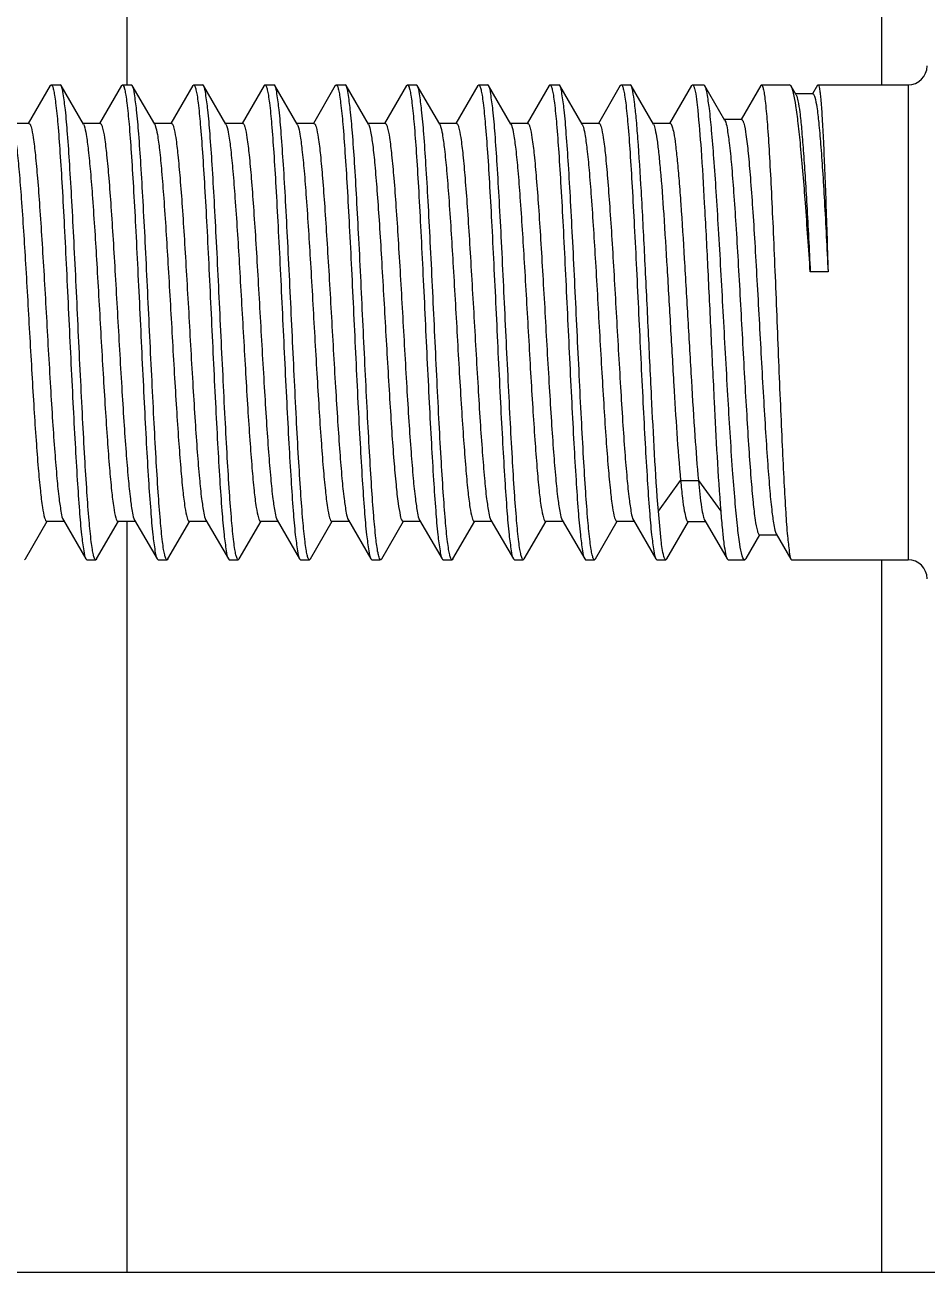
# Model space of a CAD drawing. Extents: x 1382187 to 1725648, y 860327 to 1571294.
# Drawn here: x 1506287.9 to 1506456.8, y 1228058.5 to 1228292.2 of the extents above; entities that cross this region are included whole.
import ezdxf

# ---------------------------------------------------------------- set-up
doc = ezdxf.new("R2010")
doc.units = 0
doc.header["$LTSCALE"] = 1000
doc.header["$MEASUREMENT"] = 0

msp = doc.modelspace()

# ---------------------------------------------------------------- linework, layer by layer
at = {"linetype": 'Continuous'}
for p, q in [((1506307, 1228280.99), (1506307, 1228414.45)), ((1506448.35, 1228280.99), (1506448.35, 1228414.45)), ((1506292.59, 1228280.84), (1506288.48, 1228273.78)), ((1506292.59, 1228280.84), (1506292.76, 1228280.99)), ((1506292.76, 1228280.99), (1506294.44, 1228280.99)), ((1506292.76, 1228280.99), (1506294.44, 1228280.99)), ((1506292.76, 1228280.99), (1506292.79, 1228280.98)), ((1506294.61, 1228280.84), (1506294.44, 1228280.99)), ((1506298.81, 1228273.6), (1506294.61, 1228280.84)), ((1506305.94, 1228280.84), (1506301.83, 1228273.78)), ((1506305.94, 1228280.84), (1506306.11, 1228280.99)), ((1506306.11, 1228280.99), (1506307.78, 1228280.99)), ((1506306.11, 1228280.99), (1506307.78, 1228280.99)), ((1506306.11, 1228280.99), (1506306.14, 1228280.98)), ((1506307.96, 1228280.84), (1506307.78, 1228280.99)), ((1506312.15, 1228273.6), (1506307.96, 1228280.84)), ((1506319.28, 1228280.84), (1506315.18, 1228273.78)), ((1506319.28, 1228280.84), (1506319.46, 1228280.99)), ((1506319.46, 1228280.99), (1506321.13, 1228280.99)), ((1506319.46, 1228280.99), (1506321.13, 1228280.99)), ((1506319.46, 1228280.99), (1506319.48, 1228280.98)), ((1506321.3, 1228280.84), (1506321.13, 1228280.99)), ((1506325.5, 1228273.6), (1506321.3, 1228280.84)), ((1506332.63, 1228280.84), (1506328.52, 1228273.78)), ((1506332.63, 1228280.84), (1506332.8, 1228280.99)), ((1506332.8, 1228280.99), (1506334.48, 1228280.99)), ((1506332.8, 1228280.99), (1506334.48, 1228280.99)), ((1506332.8, 1228280.99), (1506332.83, 1228280.98)), ((1506334.65, 1228280.84), (1506334.48, 1228280.99)), ((1506338.84, 1228273.6), (1506334.65, 1228280.84)), ((1506345.98, 1228280.84), (1506341.87, 1228273.78)), ((1506345.98, 1228280.84), (1506346.15, 1228280.99)), ((1506346.15, 1228280.99), (1506347.82, 1228280.99)), ((1506346.15, 1228280.99), (1506347.82, 1228280.99)), ((1506346.15, 1228280.99), (1506346.17, 1228280.98)), ((1506348, 1228280.84), (1506347.82, 1228280.99)), ((1506352.19, 1228273.6), (1506348, 1228280.84)), ((1506359.32, 1228280.84), (1506355.21, 1228273.78)), ((1506359.32, 1228280.84), (1506359.5, 1228280.99)), ((1506359.5, 1228280.99), (1506361.17, 1228280.99)), ((1506359.5, 1228280.99), (1506361.17, 1228280.99)), ((1506359.5, 1228280.99), (1506359.52, 1228280.98)), ((1506361.34, 1228280.84), (1506361.17, 1228280.99)), ((1506365.54, 1228273.6), (1506361.34, 1228280.84)), ((1506372.67, 1228280.84), (1506368.56, 1228273.78)), ((1506372.67, 1228280.84), (1506372.84, 1228280.99)), ((1506372.84, 1228280.99), (1506374.51, 1228280.99)), ((1506372.84, 1228280.99), (1506374.51, 1228280.99)), ((1506372.84, 1228280.99), (1506372.87, 1228280.98)), ((1506374.69, 1228280.84), (1506374.51, 1228280.99)), ((1506378.88, 1228273.6), (1506374.69, 1228280.84)), ((1506386.01, 1228280.84), (1506381.91, 1228273.78)), ((1506386.01, 1228280.84), (1506386.19, 1228280.99)), ((1506386.19, 1228280.99), (1506387.86, 1228280.99)), ((1506386.19, 1228280.99), (1506387.86, 1228280.99)), ((1506386.19, 1228280.99), (1506386.21, 1228280.98)), ((1506388.04, 1228280.84), (1506387.86, 1228280.99)), ((1506392.23, 1228273.6), (1506388.04, 1228280.84)), ((1506399.36, 1228280.84), (1506395.25, 1228273.78)), ((1506399.36, 1228280.84), (1506399.53, 1228280.99)), ((1506399.53, 1228280.99), (1506401.21, 1228280.99)), ((1506399.53, 1228280.99), (1506401.21, 1228280.99)), ((1506399.53, 1228280.99), (1506399.56, 1228280.98)), ((1506401.38, 1228280.84), (1506401.21, 1228280.99)), ((1506405.58, 1228273.6), (1506401.38, 1228280.84)), ((1506412.71, 1228280.84), (1506408.6, 1228273.78)), ((1506412.71, 1228280.84), (1506412.88, 1228280.99)), ((1506412.88, 1228280.99), (1506414.98, 1228280.99)), ((1506412.88, 1228280.99), (1506414.98, 1228280.99)), ((1506415.19, 1228280.8), (1506414.98, 1228280.99)), ((1506418.94, 1228274.34), (1506415.19, 1228280.8)), ((1506425.66, 1228280.87), (1506421.97, 1228274.52)), ((1506425.66, 1228280.87), (1506425.8, 1228280.99)), ((1506425.8, 1228280.99), (1506431.06, 1228280.99)), ((1506425.8, 1228280.99), (1506431.06, 1228280.99)), ((1506425.8, 1228280.99), (1506425.82, 1228280.98)), ((1506431.37, 1228280.72), (1506431.06, 1228280.99)), ((1506432.3, 1228279.12), (1506431.37, 1228280.72)), ((1506436.32, 1228280.92), (1506435.39, 1228279.32)), ((1506436.32, 1228280.92), (1506436.4, 1228280.99)), ((1506436.4, 1228280.99), (1506453.26, 1228280.99)), ((1506436.4, 1228280.99), (1506453.26, 1228280.99)), ((1506436.4, 1228280.99), (1506436.41, 1228280.99)), ((1506453.26, 1228280.99), (1506453.26, 1228192.01)), ((1506435.45, 1228279.28), (1506432.21, 1228279.28)), ((1506288.59, 1228273.78), (1506285.36, 1228273.78)), ((1506301.93, 1228273.78), (1506298.7, 1228273.78)), ((1506298.81, 1228273.6), (1506298.92, 1228273.36)), ((1506315.28, 1228273.78), (1506312.05, 1228273.78)), ((1506312.15, 1228273.6), (1506312.26, 1228273.37)), ((1506328.63, 1228273.78), (1506325.39, 1228273.78)), ((1506325.5, 1228273.6), (1506325.6, 1228273.38)), ((1506341.97, 1228273.78), (1506338.74, 1228273.78)), ((1506338.84, 1228273.6), (1506338.94, 1228273.39)), ((1506355.32, 1228273.78), (1506352.09, 1228273.78)), ((1506368.67, 1228273.78), (1506365.43, 1228273.78)), ((1506365.54, 1228273.6), (1506365.63, 1228273.41)), ((1506382.01, 1228273.78), (1506378.78, 1228273.78)), ((1506378.88, 1228273.6), (1506378.97, 1228273.42)), ((1506395.36, 1228273.78), (1506392.13, 1228273.78)), ((1506392.23, 1228273.6), (1506392.31, 1228273.43)), ((1506408.7, 1228273.78), (1506405.47, 1228273.78)), ((1506422.07, 1228274.52), (1506418.84, 1228274.52)), ((1506438.28, 1228245.97), (1506434.94, 1228245.97)), ((1506406.5, 1228201.09), (1506410.66, 1228206.83)), ((1506410.66, 1228206.83), (1506414, 1228206.83)), ((1506414, 1228206.83), (1506418.17, 1228201.09)), ((1506287.94, 1228192.16), (1506292.03, 1228199.22)), ((1506291.92, 1228199.22), (1506295.16, 1228199.22)), ((1506295.05, 1228199.4), (1506299.26, 1228192.16)), ((1506301.28, 1228192.16), (1506305.37, 1228199.22)), ((1506305.27, 1228199.22), (1506308.5, 1228199.22)), ((1506307, 1228058.55), (1506307, 1228199.22)), ((1506308.4, 1228199.4), (1506312.61, 1228192.16)), ((1506314.63, 1228192.16), (1506318.72, 1228199.22)), ((1506318.62, 1228199.22), (1506321.85, 1228199.22)), ((1506321.75, 1228199.4), (1506325.96, 1228192.16)), ((1506327.98, 1228192.16), (1506332.07, 1228199.22)), ((1506331.96, 1228199.22), (1506335.2, 1228199.22)), ((1506335.09, 1228199.4), (1506339.3, 1228192.16)), ((1506341.32, 1228192.16), (1506345.41, 1228199.22)), ((1506345.31, 1228199.22), (1506348.54, 1228199.22)), ((1506348.44, 1228199.4), (1506352.65, 1228192.16)), ((1506354.67, 1228192.16), (1506358.76, 1228199.22)), ((1506358.54, 1228199.27), (1506358.66, 1228199.22)), ((1506358.66, 1228199.22), (1506361.89, 1228199.22)), ((1506361.78, 1228199.4), (1506365.99, 1228192.16)), ((1506368.02, 1228192.16), (1506372.11, 1228199.22)), ((1506372, 1228199.22), (1506375.23, 1228199.22)), ((1506375.13, 1228199.4), (1506379.34, 1228192.16)), ((1506381.36, 1228192.16), (1506385.45, 1228199.22)), ((1506385.35, 1228199.22), (1506388.58, 1228199.22)), ((1506388.48, 1228199.4), (1506392.69, 1228192.16)), ((1506394.71, 1228192.16), (1506398.8, 1228199.22)), ((1506398.69, 1228199.22), (1506401.93, 1228199.22)), ((1506401.82, 1228199.4), (1506406.03, 1228192.16)), ((1506408.07, 1228192.17), (1506412.15, 1228199.2)), ((1506412.04, 1228199.2), (1506415.28, 1228199.2)), ((1506415.17, 1228199.38), (1506419.37, 1228192.16)), ((1506422.93, 1228192.23), (1506425.5, 1228196.66)), ((1506425.43, 1228196.7), (1506428.67, 1228196.7)), ((1506428.57, 1228196.87), (1506431.33, 1228192.11)), ((1506287.94, 1228192.16), (1506287.76, 1228192.01)), ((1506299.26, 1228192.16), (1506299.44, 1228192.01)), ((1506299.44, 1228192.01), (1506301.11, 1228192.01)), ((1506299.44, 1228192.01), (1506301.11, 1228192.01)), ((1506301.11, 1228192.01), (1506301.08, 1228192.02)), ((1506301.28, 1228192.16), (1506301.11, 1228192.01)), ((1506312.61, 1228192.16), (1506312.78, 1228192.01)), ((1506312.78, 1228192.01), (1506314.46, 1228192.01)), ((1506312.78, 1228192.01), (1506314.46, 1228192.01)), ((1506314.46, 1228192.01), (1506314.43, 1228192.02)), ((1506314.63, 1228192.16), (1506314.46, 1228192.01)), ((1506325.96, 1228192.16), (1506326.13, 1228192.01)), ((1506326.13, 1228192.01), (1506327.8, 1228192.01)), ((1506326.13, 1228192.01), (1506327.8, 1228192.01)), ((1506327.8, 1228192.01), (1506327.78, 1228192.02)), ((1506327.98, 1228192.16), (1506327.8, 1228192.01)), ((1506339.3, 1228192.16), (1506339.48, 1228192.01)), ((1506339.48, 1228192.01), (1506341.15, 1228192.01)), ((1506339.48, 1228192.01), (1506341.15, 1228192.01)), ((1506341.15, 1228192.01), (1506341.12, 1228192.02)), ((1506341.32, 1228192.16), (1506341.15, 1228192.01)), ((1506352.65, 1228192.16), (1506352.82, 1228192.01)), ((1506352.82, 1228192.01), (1506354.38, 1228192.01)), ((1506352.82, 1228192.01), (1506354.38, 1228192.01)), ((1506354.44, 1228192.03), (1506354.38, 1228192.08)), ((1506354.49, 1228192.01), (1506354.44, 1228192.03)), ((1506354.67, 1228192.16), (1506354.49, 1228192.01)), ((1506365.99, 1228192.16), (1506366.05, 1228192.08)), ((1506366.05, 1228192.08), (1506366.11, 1228192.03)), ((1506366.11, 1228192.03), (1506366.17, 1228192.01)), ((1506366.17, 1228192.01), (1506367.84, 1228192.01)), ((1506366.17, 1228192.01), (1506367.84, 1228192.01)), ((1506367.84, 1228192.01), (1506367.82, 1228192.02)), ((1506368.02, 1228192.16), (1506367.84, 1228192.01)), ((1506379.34, 1228192.16), (1506379.52, 1228192.01)), ((1506379.52, 1228192.01), (1506381.19, 1228192.01)), ((1506379.52, 1228192.01), (1506381.19, 1228192.01)), ((1506381.19, 1228192.01), (1506381.16, 1228192.02)), ((1506381.36, 1228192.16), (1506381.19, 1228192.01)), ((1506392.69, 1228192.16), (1506392.86, 1228192.01)), ((1506392.86, 1228192.01), (1506394.53, 1228192.01)), ((1506392.86, 1228192.01), (1506394.53, 1228192.01)), ((1506394.53, 1228192.01), (1506394.51, 1228192.02)), ((1506394.71, 1228192.16), (1506394.53, 1228192.01)), ((1506406.03, 1228192.16), (1506406.21, 1228192.01)), ((1506406.21, 1228192.01), (1506407.89, 1228192.01)), ((1506406.21, 1228192.01), (1506407.89, 1228192.01)), ((1506408.07, 1228192.17), (1506407.89, 1228192.01)), ((1506419.37, 1228192.16), (1506419.54, 1228192.01)), ((1506419.54, 1228192.01), (1506422.67, 1228192.01)), ((1506419.54, 1228192.01), (1506422.67, 1228192.01)), ((1506422.93, 1228192.23), (1506422.67, 1228192.01)), ((1506431.33, 1228192.11), (1506431.45, 1228192.01)), ((1506431.45, 1228192.01), (1506453.26, 1228192.01)), ((1506431.45, 1228192.01), (1506453.26, 1228192.01)), ((1506448.35, 1228058.55), (1506448.35, 1228192.01)), ((1506264.95, 1228058.55), (1509620.75, 1228058.55))]:
    msp.add_line(p, q, dxfattribs=at)
for centre, start, end in [((1506453.26, 1228284.55), 270, 0), ((1506453.26, 1228188.45), 0, 90)]:
    msp.add_arc(centre, 3.56, start, end, dxfattribs=at)
for points, knots in [([(1506292.79, 1228280.98), (1506292.89, 1228280.96), (1506293.06, 1228280.6), (1506293.23, 1228279.98), (1506293.43, 1228278.91), (1506293.72, 1228276.77), (1506294.06, 1228273.19), (1506294.45, 1228267.95), (1506294.84, 1228261.57), (1506295.23, 1228254.28), (1506295.63, 1228246.34), (1506296.16, 1228235.32), (1506296.67, 1228224.43), (1506297.22, 1228214.05), (1506297.61, 1228207.3), (1506298.01, 1228201.61), (1506298.36, 1228197.16), (1506298.79, 1228194.18), (1506299, 1228192.61), (1506299.26, 1228192.16)], [0, 0, 0, 0, 0.003606, 0.011247, 0.023193, 0.039402, 0.084085, 0.143776, 0.216348, 0.299195, 0.389329, 0.483501, 0.670341, 0.756263, 0.832981, 0.897738, 0.948217, 0.982646, 1, 1, 1, 1]), ([(1506301.08, 1228192.02), (1506300.98, 1228192.04), (1506300.81, 1228192.4), (1506300.64, 1228193.02), (1506300.45, 1228194.09), (1506300.16, 1228196.23), (1506299.82, 1228199.81), (1506299.43, 1228205.05), (1506299.04, 1228211.43), (1506298.64, 1228218.72), (1506298.24, 1228226.65), (1506297.72, 1228237.67), (1506297.2, 1228248.57), (1506296.66, 1228258.94), (1506296.27, 1228265.69), (1506295.87, 1228271.38), (1506295.51, 1228275.84), (1506295.09, 1228278.81), (1506294.87, 1228280.39), (1506294.61, 1228280.84)], [0, 0, 0, 0, 0.003611, 0.011257, 0.023206, 0.039418, 0.084102, 0.143789, 0.216352, 0.299187, 0.389308, 0.483467, 0.670284, 0.756201, 0.832919, 0.897682, 0.948173, 0.982621, 1, 1, 1, 1]), ([(1506306.14, 1228280.98), (1506306.24, 1228280.96), (1506306.41, 1228280.6), (1506306.58, 1228279.98), (1506306.77, 1228278.91), (1506307.06, 1228276.77), (1506307.4, 1228273.19), (1506307.79, 1228267.95), (1506308.18, 1228261.57), (1506308.58, 1228254.28), (1506308.98, 1228246.34), (1506309.51, 1228235.32), (1506310.02, 1228224.43), (1506310.56, 1228214.05), (1506310.95, 1228207.3), (1506311.36, 1228201.61), (1506311.71, 1228197.16), (1506312.13, 1228194.18), (1506312.35, 1228192.61), (1506312.61, 1228192.16)], [0, 0, 0, 0, 0.003605, 0.011245, 0.02319, 0.039399, 0.084083, 0.143774, 0.216346, 0.299192, 0.389329, 0.483503, 0.670341, 0.756263, 0.832983, 0.89774, 0.948218, 0.982646, 1, 1, 1, 1]), ([(1506314.43, 1228192.02), (1506314.33, 1228192.04), (1506314.16, 1228192.4), (1506313.99, 1228193.02), (1506313.79, 1228194.09), (1506313.5, 1228196.23), (1506313.16, 1228199.81), (1506312.77, 1228205.05), (1506312.38, 1228211.43), (1506311.99, 1228218.72), (1506311.59, 1228226.65), (1506311.06, 1228237.67), (1506310.55, 1228248.57), (1506310, 1228258.94), (1506309.61, 1228265.69), (1506309.21, 1228271.38), (1506308.86, 1228275.84), (1506308.43, 1228278.81), (1506308.22, 1228280.39), (1506307.96, 1228280.84)], [0, 0, 0, 0, 0.00361, 0.011255, 0.023204, 0.039415, 0.084097, 0.14378, 0.216342, 0.299177, 0.389299, 0.483455, 0.670274, 0.756194, 0.832913, 0.897676, 0.948169, 0.98262, 1, 1, 1, 1]), ([(1506319.48, 1228280.98), (1506319.59, 1228280.96), (1506319.75, 1228280.6), (1506319.92, 1228279.98), (1506320.12, 1228278.91), (1506320.41, 1228276.77), (1506320.75, 1228273.19), (1506321.14, 1228267.95), (1506321.53, 1228261.57), (1506321.93, 1228254.28), (1506322.32, 1228246.34), (1506322.85, 1228235.32), (1506323.37, 1228224.42), (1506323.91, 1228214.05), (1506324.3, 1228207.3), (1506324.7, 1228201.61), (1506325.05, 1228197.16), (1506325.48, 1228194.18), (1506325.7, 1228192.61), (1506325.96, 1228192.16)], [0, 0, 0, 0, 0.003606, 0.011248, 0.023195, 0.039406, 0.084093, 0.143786, 0.216358, 0.299206, 0.389346, 0.483519, 0.670351, 0.756273, 0.832991, 0.897744, 0.948219, 0.982646, 1, 1, 1, 1]), ([(1506327.78, 1228192.02), (1506327.67, 1228192.04), (1506327.51, 1228192.4), (1506327.33, 1228193.02), (1506327.14, 1228194.09), (1506326.85, 1228196.23), (1506326.51, 1228199.81), (1506326.12, 1228205.05), (1506325.73, 1228211.43), (1506325.33, 1228218.72), (1506324.94, 1228226.65), (1506324.41, 1228237.67), (1506323.89, 1228248.57), (1506323.35, 1228258.94), (1506322.96, 1228265.7), (1506322.56, 1228271.38), (1506322.2, 1228275.84), (1506321.78, 1228278.81), (1506321.56, 1228280.39), (1506321.3, 1228280.84)], [0, 0, 0, 0, 0.003613, 0.011261, 0.023214, 0.039428, 0.084117, 0.143805, 0.21637, 0.299211, 0.389338, 0.483496, 0.670304, 0.756216, 0.832931, 0.89769, 0.948176, 0.982622, 1, 1, 1, 1]), ([(1506332.83, 1228280.98), (1506332.93, 1228280.96), (1506333.1, 1228280.6), (1506333.27, 1228279.98), (1506333.47, 1228278.91), (1506333.76, 1228276.77), (1506334.1, 1228273.19), (1506334.48, 1228267.95), (1506334.88, 1228261.57), (1506335.27, 1228254.28), (1506335.67, 1228246.35), (1506336.2, 1228235.32), (1506336.71, 1228224.43), (1506337.26, 1228214.05), (1506337.65, 1228207.3), (1506338.05, 1228201.61), (1506338.4, 1228197.16), (1506338.83, 1228194.18), (1506339.04, 1228192.61), (1506339.3, 1228192.16)], [0, 0, 0, 0, 0.003605, 0.011245, 0.02319, 0.039398, 0.084078, 0.143767, 0.216337, 0.299182, 0.389315, 0.483487, 0.670329, 0.756258, 0.83298, 0.897737, 0.948214, 0.982645, 1, 1, 1, 1]), ([(1506341.12, 1228192.02), (1506341.02, 1228192.04), (1506340.85, 1228192.4), (1506340.68, 1228193.02), (1506340.49, 1228194.09), (1506340.2, 1228196.23), (1506339.86, 1228199.81), (1506339.47, 1228205.05), (1506339.07, 1228211.43), (1506338.68, 1228218.72), (1506338.28, 1228226.65), (1506337.75, 1228237.67), (1506337.24, 1228248.57), (1506336.69, 1228258.94), (1506336.3, 1228265.69), (1506335.9, 1228271.38), (1506335.55, 1228275.84), (1506335.13, 1228278.81), (1506334.91, 1228280.39), (1506334.65, 1228280.84)], [0, 0, 0, 0, 0.00361, 0.011255, 0.023204, 0.039414, 0.084096, 0.14378, 0.216342, 0.299175, 0.389295, 0.483453, 0.670272, 0.756195, 0.832918, 0.89768, 0.94817, 0.98262, 1, 1, 1, 1]), ([(1506346.17, 1228280.98), (1506346.28, 1228280.96), (1506346.44, 1228280.6), (1506346.62, 1228279.98), (1506346.81, 1228278.91), (1506347.1, 1228276.77), (1506347.44, 1228273.19), (1506347.83, 1228267.95), (1506348.22, 1228261.57), (1506348.62, 1228254.28), (1506349.02, 1228246.34), (1506349.54, 1228235.32), (1506350.06, 1228224.42), (1506350.6, 1228214.05), (1506350.99, 1228207.3), (1506351.39, 1228201.61), (1506351.75, 1228197.16), (1506352.17, 1228194.18), (1506352.39, 1228192.61), (1506352.65, 1228192.16)], [0, 0, 0, 0, 0.003608, 0.011251, 0.0232, 0.039412, 0.0841, 0.143792, 0.216367, 0.299219, 0.389359, 0.483531, 0.670361, 0.756279, 0.832994, 0.897747, 0.94822, 0.982647, 1, 1, 1, 1]), ([(1506354.38, 1228192.08), (1506354.28, 1228192.19), (1506354.13, 1228192.62), (1506353.83, 1228193.93), (1506353.51, 1228196.53), (1506353.13, 1228200.65), (1506352.75, 1228206.04), (1506352.36, 1228212.5), (1506351.97, 1228219.8), (1506351.58, 1228227.68), (1506351.06, 1228238.56), (1506350.55, 1228249.28), (1506350.01, 1228259.45), (1506349.63, 1228266.05), (1506349.23, 1228271.61), (1506348.88, 1228275.95), (1506348.47, 1228278.86), (1506348.25, 1228280.4), (1506348, 1228280.84)], [0, 0, 0, 0, 0.005244, 0.014609, 0.045815, 0.092875, 0.154195, 0.22765, 0.310678, 0.400368, 0.493572, 0.677434, 0.761652, 0.836715, 0.899999, 0.949307, 0.982964, 1, 1, 1, 1]), ([(1506359.52, 1228280.98), (1506359.62, 1228280.96), (1506359.79, 1228280.6), (1506359.96, 1228279.98), (1506360.16, 1228278.91), (1506360.45, 1228276.78), (1506360.79, 1228273.2), (1506361.18, 1228267.96), (1506361.57, 1228261.57), (1506361.96, 1228254.28), (1506362.36, 1228246.35), (1506362.89, 1228235.33), (1506363.4, 1228224.43), (1506363.95, 1228214.05), (1506364.34, 1228207.3), (1506364.74, 1228201.61), (1506365.09, 1228197.16), (1506365.52, 1228194.18), (1506365.74, 1228192.61), (1506365.99, 1228192.16)], [0, 0, 0, 0, 0.003598, 0.011231, 0.023168, 0.039371, 0.084041, 0.143721, 0.216288, 0.299135, 0.389272, 0.483446, 0.670301, 0.756235, 0.832961, 0.897725, 0.94821, 0.982644, 1, 1, 1, 1]), ([(1506367.82, 1228192.02), (1506367.71, 1228192.04), (1506367.55, 1228192.4), (1506367.37, 1228193.02), (1506367.18, 1228194.09), (1506366.89, 1228196.23), (1506366.55, 1228199.81), (1506366.16, 1228205.05), (1506365.77, 1228211.43), (1506365.37, 1228218.72), (1506364.98, 1228226.65), (1506364.45, 1228237.67), (1506363.93, 1228248.57), (1506363.39, 1228258.94), (1506363, 1228265.69), (1506362.6, 1228271.38), (1506362.24, 1228275.84), (1506361.82, 1228278.81), (1506361.6, 1228280.39), (1506361.34, 1228280.84)], [0, 0, 0, 0, 0.00361, 0.011255, 0.023204, 0.039415, 0.0841, 0.143787, 0.21635, 0.299184, 0.389308, 0.483468, 0.670284, 0.7562, 0.83292, 0.897683, 0.948173, 0.982621, 1, 1, 1, 1]), ([(1506372.87, 1228280.98), (1506372.97, 1228280.96), (1506373.14, 1228280.6), (1506373.31, 1228279.98), (1506373.5, 1228278.91), (1506373.79, 1228276.77), (1506374.13, 1228273.19), (1506374.52, 1228267.95), (1506374.92, 1228261.57), (1506375.31, 1228254.28), (1506375.71, 1228246.34), (1506376.24, 1228235.32), (1506376.75, 1228224.43), (1506377.3, 1228214.05), (1506377.69, 1228207.3), (1506378.09, 1228201.61), (1506378.44, 1228197.16), (1506378.86, 1228194.18), (1506379.08, 1228192.61), (1506379.34, 1228192.16)], [0, 0, 0, 0, 0.003606, 0.011247, 0.023192, 0.039401, 0.084085, 0.143776, 0.216348, 0.299195, 0.38933, 0.483503, 0.670342, 0.756264, 0.832982, 0.897739, 0.948217, 0.982647, 1, 1, 1, 1]), ([(1506381.16, 1228192.02), (1506381.06, 1228192.04), (1506380.89, 1228192.4), (1506380.72, 1228193.02), (1506380.52, 1228194.09), (1506380.23, 1228196.23), (1506379.89, 1228199.81), (1506379.51, 1228205.05), (1506379.11, 1228211.43), (1506378.72, 1228218.72), (1506378.32, 1228226.65), (1506377.79, 1228237.67), (1506377.28, 1228248.57), (1506376.73, 1228258.94), (1506376.34, 1228265.69), (1506375.94, 1228271.38), (1506375.59, 1228275.84), (1506375.17, 1228278.81), (1506374.95, 1228280.39), (1506374.69, 1228280.84)], [0, 0, 0, 0, 0.003611, 0.011257, 0.023206, 0.039418, 0.084102, 0.143788, 0.216352, 0.299187, 0.389308, 0.483466, 0.670283, 0.7562, 0.832918, 0.897681, 0.948172, 0.982621, 1, 1, 1, 1]), ([(1506386.21, 1228280.98), (1506386.32, 1228280.96), (1506386.48, 1228280.6), (1506386.66, 1228279.98), (1506386.85, 1228278.91), (1506387.14, 1228276.77), (1506387.48, 1228273.19), (1506387.87, 1228267.95), (1506388.26, 1228261.57), (1506388.66, 1228254.28), (1506389.05, 1228246.35), (1506389.58, 1228235.32), (1506390.1, 1228224.43), (1506390.64, 1228214.05), (1506391.03, 1228207.3), (1506391.43, 1228201.61), (1506391.79, 1228197.16), (1506392.21, 1228194.18), (1506392.43, 1228192.61), (1506392.69, 1228192.16)], [0, 0, 0, 0, 0.003604, 0.011244, 0.023189, 0.039398, 0.084081, 0.143773, 0.216344, 0.29919, 0.389328, 0.483502, 0.67034, 0.756263, 0.832984, 0.89774, 0.948217, 0.982646, 1, 1, 1, 1]), ([(1506394.51, 1228192.02), (1506394.4, 1228192.04), (1506394.24, 1228192.4), (1506394.07, 1228193.02), (1506393.87, 1228194.09), (1506393.58, 1228196.23), (1506393.24, 1228199.81), (1506392.85, 1228205.05), (1506392.46, 1228211.43), (1506392.06, 1228218.72), (1506391.67, 1228226.65), (1506391.14, 1228237.67), (1506390.62, 1228248.57), (1506390.08, 1228258.94), (1506389.69, 1228265.69), (1506389.29, 1228271.38), (1506388.94, 1228275.84), (1506388.51, 1228278.81), (1506388.29, 1228280.39), (1506388.04, 1228280.84)], [0, 0, 0, 0, 0.00361, 0.011255, 0.023205, 0.039416, 0.084097, 0.143781, 0.216343, 0.299178, 0.3893, 0.483456, 0.670274, 0.756195, 0.832914, 0.897676, 0.948169, 0.98262, 1, 1, 1, 1]), ([(1506399.56, 1228280.98), (1506399.66, 1228280.96), (1506399.83, 1228280.6), (1506400, 1228279.98), (1506400.2, 1228278.91), (1506400.49, 1228276.77), (1506400.83, 1228273.19), (1506401.22, 1228267.95), (1506401.61, 1228261.57), (1506402, 1228254.28), (1506402.4, 1228246.34), (1506402.93, 1228235.32), (1506403.44, 1228224.42), (1506403.99, 1228214.05), (1506404.38, 1228207.3), (1506404.78, 1228201.61), (1506405.13, 1228197.16), (1506405.56, 1228194.18), (1506405.77, 1228192.61), (1506406.03, 1228192.16)], [0, 0, 0, 0, 0.003606, 0.011247, 0.023194, 0.039404, 0.084092, 0.143784, 0.216355, 0.299204, 0.389343, 0.483517, 0.670349, 0.756272, 0.83299, 0.897744, 0.948219, 0.982646, 1, 1, 1, 1]), ([(1506406.5, 1228201.09), (1506405.93, 1228208.24), (1506405.35, 1228219.8), (1506404.58, 1228235.76), (1506403.97, 1228248.59), (1506403.36, 1228260.33), (1506402.83, 1228268.94), (1506402.38, 1228274.5), (1506402.08, 1228277.46), (1506401.77, 1228279.46), (1506401.57, 1228280.52), (1506401.38, 1228280.84)], [0, 0, 0, 0, 0.269192, 0.433946, 0.599559, 0.751167, 0.875181, 0.923254, 0.96054, 0.986252, 1, 1, 1, 1]), ([(1506412.88, 1228280.99), (1506412.97, 1228280.99), (1506413.15, 1228280.7), (1506413.21, 1228280.47), (1506413.26, 1228280.29)], [0, 0, 0, 0, 0.316243, 1, 1, 1, 1]), ([(1506413.26, 1228280.29), (1506413.61, 1228278.97), (1506413.98, 1228275.13), (1506414.59, 1228267.99), (1506415.14, 1228258.21), (1506415.74, 1228246.64), (1506416.32, 1228234.22), (1506417.07, 1228218.94), (1506417.63, 1228207.91), (1506418.17, 1228201.09)], [0, 0, 0, 0, 0.051689, 0.144713, 0.271544, 0.421712, 0.582779, 0.741399, 1, 1, 1, 1]), ([(1506422.21, 1228192.76), (1506421.99, 1228193.46), (1506421.66, 1228195.34), (1506421.23, 1228198.79), (1506420.81, 1228203.45), (1506420.18, 1228211.59), (1506419.46, 1228223.41), (1506418.64, 1228238.46), (1506417.94, 1228251.19), (1506417.35, 1228260.75), (1506416.93, 1228266.91), (1506416.51, 1228272.09), (1506416.13, 1228276.15), (1506415.7, 1228278.91), (1506415.44, 1228280.37), (1506415.19, 1228280.8)], [0, 0, 0, 0, 0.024854, 0.064557, 0.117968, 0.183425, 0.34188, 0.519926, 0.695025, 0.774452, 0.845022, 0.904492, 0.95099, 0.983092, 1, 1, 1, 1]), ([(1506425.82, 1228280.98), (1506425.92, 1228280.96), (1506426.06, 1228280.59), (1506426.22, 1228279.97), (1506426.39, 1228278.89), (1506426.65, 1228276.73), (1506426.95, 1228273.12), (1506427.29, 1228267.83), (1506427.63, 1228261.38), (1506427.98, 1228254.03), (1506428.32, 1228246.04), (1506428.66, 1228237.7), (1506428.99, 1228229.32), (1506429.33, 1228221.19), (1506429.66, 1228213.63), (1506429.98, 1228206.9), (1506430.32, 1228201.27), (1506430.59, 1228196.88), (1506430.97, 1228194.02), (1506431.1, 1228192.51), (1506431.33, 1228192.11)], [0, 0, 0, 0, 0.003479, 0.011119, 0.023138, 0.039478, 0.084569, 0.144819, 0.218054, 0.30161, 0.392438, 0.487225, 0.582511, 0.674818, 0.760772, 0.837237, 0.901428, 0.951015, 0.984221, 1, 1, 1, 1]), ([(1506434.94, 1228245.97), (1506434.65, 1228250.27), (1506434.11, 1228258.14), (1506433.37, 1228267.42), (1506432.74, 1228273.5), (1506432.32, 1228276.8), (1506431.9, 1228279.1), (1506431.6, 1228280.33), (1506431.37, 1228280.72)], [0, 0, 0, 0, 0.369025, 0.676578, 0.797829, 0.893394, 0.961137, 1, 1, 1, 1]), ([(1506436.41, 1228280.99), (1506436.48, 1228280.96), (1506436.57, 1228280.67), (1506436.68, 1228280.21), (1506436.79, 1228279.37), (1506436.97, 1228277.7), (1506437.16, 1228274.87), (1506437.39, 1228270.7), (1506437.61, 1228265.55), (1506437.84, 1228259.59), (1506438.06, 1228252.97), (1506438.2, 1228248.36), (1506438.28, 1228245.97)], [0, 0, 0, 0, 0.006463, 0.021259, 0.044741, 0.076818, 0.165921, 0.286162, 0.434178, 0.605806, 0.79621, 1, 1, 1, 1]), ([(1506432.3, 1228279.12), (1506432.49, 1228278.79), (1506432.7, 1228277.67), (1506433.04, 1228275.56), (1506433.34, 1228272.45), (1506433.66, 1228268.48), (1506433.98, 1228263.7), (1506434.43, 1228256.12), (1506434.74, 1228250.13), (1506434.94, 1228245.97)], [0, 0, 0, 0, 0.03477, 0.099862, 0.194036, 0.315014, 0.459836, 0.624963, 1, 1, 1, 1]), ([(1506435.45, 1228279.28), (1506435.53, 1228279.28), (1506435.71, 1228279.04), (1506435.94, 1228278.26), (1506436.25, 1228276.47), (1506436.57, 1228273.57), (1506436.92, 1228269.59), (1506437.26, 1228264.7), (1506437.74, 1228256.72), (1506438.06, 1228250.39), (1506438.28, 1228245.97)], [0, 0, 0, 0, 0.007029, 0.021662, 0.076602, 0.165188, 0.285057, 0.432865, 0.604499, 1, 1, 1, 1]), ([(1506285.57, 1228273.35), (1506285.78, 1228272.81), (1506286.05, 1228271.27), (1506286.43, 1228268.39), (1506286.8, 1228264.39), (1506287.36, 1228257.29), (1506288, 1228246.94), (1506288.62, 1228235.98), (1506289.14, 1228226.93), (1506289.52, 1228220.49), (1506289.91, 1228214.6), (1506290.3, 1228209.48), (1506290.68, 1228205.28), (1506291.04, 1228202.2), (1506291.39, 1228200.3), (1506291.65, 1228199.47), (1506291.84, 1228199.22), (1506291.92, 1228199.22)], [0, 0, 0, 0, 0.023243, 0.062653, 0.117029, 0.184534, 0.349259, 0.534218, 0.626347, 0.713963, 0.794028, 0.863772, 0.920792, 0.963153, 0.989511, 0.996558, 1, 1, 1, 1]), ([(1506288.59, 1228273.78), (1506288.68, 1228273.78), (1506288.87, 1228273.52), (1506289.13, 1228272.66), (1506289.49, 1228270.69), (1506289.85, 1228267.51), (1506290.24, 1228263.17), (1506290.63, 1228257.89), (1506291.03, 1228251.84), (1506291.43, 1228245.23), (1506291.95, 1228236.01), (1506292.47, 1228226.87), (1506293.01, 1228218.14), (1506293.4, 1228212.43), (1506293.8, 1228207.6), (1506294.16, 1228203.78), (1506294.57, 1228201.19), (1506294.81, 1228199.81), (1506295.05, 1228199.4)], [0, 0, 0, 0, 0.003516, 0.010771, 0.037949, 0.081609, 0.140308, 0.211978, 0.294061, 0.383613, 0.477416, 0.664254, 0.750571, 0.827952, 0.893624, 0.945254, 0.981055, 1, 1, 1, 1]), ([(1506298.92, 1228273.36), (1506299.12, 1228272.83), (1506299.39, 1228271.29), (1506299.77, 1228268.42), (1506300.15, 1228264.43), (1506300.7, 1228257.33), (1506301.34, 1228246.98), (1506301.96, 1228236.01), (1506302.48, 1228226.96), (1506302.87, 1228220.51), (1506303.26, 1228214.61), (1506303.64, 1228209.49), (1506304.03, 1228205.29), (1506304.38, 1228202.2), (1506304.73, 1228200.3), (1506304.99, 1228199.47), (1506305.18, 1228199.22), (1506305.27, 1228199.22)], [0, 0, 0, 0, 0.023104, 0.0624, 0.116688, 0.184136, 0.348829, 0.533848, 0.62603, 0.713708, 0.793837, 0.863642, 0.920716, 0.963118, 0.989503, 0.996556, 1, 1, 1, 1]), ([(1506301.93, 1228273.78), (1506302.02, 1228273.78), (1506302.22, 1228273.52), (1506302.48, 1228272.66), (1506302.84, 1228270.69), (1506303.2, 1228267.51), (1506303.59, 1228263.17), (1506303.98, 1228257.89), (1506304.38, 1228251.84), (1506304.77, 1228245.23), (1506305.3, 1228236.01), (1506305.81, 1228226.87), (1506306.36, 1228218.14), (1506306.75, 1228212.43), (1506307.15, 1228207.6), (1506307.51, 1228203.78), (1506307.91, 1228201.19), (1506308.16, 1228199.81), (1506308.4, 1228199.4)], [0, 0, 0, 0, 0.003516, 0.010771, 0.037949, 0.081609, 0.140308, 0.211978, 0.294061, 0.383613, 0.477416, 0.664254, 0.750571, 0.827952, 0.893624, 0.945254, 0.981055, 1, 1, 1, 1]), ([(1506312.26, 1228273.37), (1506312.46, 1228272.84), (1506312.74, 1228271.3), (1506313.12, 1228268.45), (1506313.49, 1228264.46), (1506314.04, 1228257.37), (1506314.68, 1228247.02), (1506315.3, 1228236.05), (1506315.82, 1228226.99), (1506316.21, 1228220.53), (1506316.6, 1228214.63), (1506316.99, 1228209.5), (1506317.37, 1228205.29), (1506317.73, 1228202.21), (1506318.08, 1228200.3), (1506318.34, 1228199.47), (1506318.53, 1228199.22), (1506318.62, 1228199.22)], [0, 0, 0, 0, 0.022966, 0.062146, 0.116347, 0.183737, 0.348398, 0.533478, 0.625714, 0.713453, 0.793647, 0.863513, 0.92064, 0.963083, 0.989493, 0.996554, 1, 1, 1, 1]), ([(1506315.28, 1228273.78), (1506315.37, 1228273.78), (1506315.56, 1228273.52), (1506315.83, 1228272.66), (1506316.18, 1228270.69), (1506316.54, 1228267.51), (1506316.94, 1228263.17), (1506317.33, 1228257.89), (1506317.72, 1228251.84), (1506318.12, 1228245.23), (1506318.65, 1228236.01), (1506319.16, 1228226.87), (1506319.7, 1228218.14), (1506320.09, 1228212.43), (1506320.49, 1228207.6), (1506320.86, 1228203.78), (1506321.26, 1228201.19), (1506321.51, 1228199.81), (1506321.75, 1228199.4)], [0, 0, 0, 0, 0.003516, 0.010771, 0.037949, 0.081609, 0.140308, 0.211978, 0.294061, 0.383613, 0.477416, 0.664254, 0.750571, 0.827952, 0.893624, 0.945254, 0.981055, 1, 1, 1, 1]), ([(1506325.6, 1228273.38), (1506325.81, 1228272.85), (1506326.08, 1228271.32), (1506326.46, 1228268.47), (1506326.83, 1228264.5), (1506327.39, 1228257.41), (1506328.03, 1228247.05), (1506328.65, 1228236.08), (1506329.17, 1228227.01), (1506329.56, 1228220.55), (1506329.95, 1228214.65), (1506330.33, 1228209.51), (1506330.72, 1228205.3), (1506331.08, 1228202.21), (1506331.43, 1228200.3), (1506331.69, 1228199.47), (1506331.88, 1228199.22), (1506331.96, 1228199.22)], [0, 0, 0, 0, 0.022827, 0.061892, 0.116006, 0.183337, 0.347966, 0.533107, 0.625396, 0.713197, 0.793455, 0.863383, 0.920563, 0.963048, 0.989484, 0.996552, 1, 1, 1, 1]), ([(1506328.63, 1228273.78), (1506328.71, 1228273.78), (1506328.91, 1228273.52), (1506329.17, 1228272.66), (1506329.53, 1228270.69), (1506329.89, 1228267.51), (1506330.28, 1228263.17), (1506330.67, 1228257.89), (1506331.07, 1228251.84), (1506331.46, 1228245.23), (1506331.99, 1228236.01), (1506332.51, 1228226.87), (1506333.05, 1228218.14), (1506333.44, 1228212.43), (1506333.84, 1228207.6), (1506334.2, 1228203.78), (1506334.61, 1228201.19), (1506334.85, 1228199.81), (1506335.09, 1228199.4)], [0, 0, 0, 0, 0.003516, 0.010771, 0.037949, 0.081609, 0.140308, 0.211978, 0.294061, 0.383613, 0.477416, 0.664254, 0.750571, 0.827952, 0.893624, 0.945254, 0.981055, 1, 1, 1, 1]), ([(1506338.94, 1228273.39), (1506339.15, 1228272.87), (1506339.42, 1228271.34), (1506339.81, 1228268.5), (1506340.18, 1228264.53), (1506340.73, 1228257.44), (1506341.37, 1228247.09), (1506341.99, 1228236.11), (1506342.51, 1228227.04), (1506342.9, 1228220.58), (1506343.29, 1228214.66), (1506343.68, 1228209.52), (1506344.06, 1228205.31), (1506344.42, 1228202.21), (1506344.77, 1228200.3), (1506345.03, 1228199.47), (1506345.22, 1228199.22), (1506345.31, 1228199.22)], [0, 0, 0, 0, 0.022688, 0.061638, 0.115664, 0.182937, 0.347534, 0.532736, 0.625078, 0.712941, 0.793264, 0.863253, 0.920487, 0.963013, 0.989475, 0.996549, 1, 1, 1, 1]), ([(1506341.97, 1228273.78), (1506342.06, 1228273.78), (1506342.25, 1228273.52), (1506342.52, 1228272.66), (1506342.87, 1228270.69), (1506343.24, 1228267.51), (1506343.63, 1228263.17), (1506344.02, 1228257.89), (1506344.41, 1228251.84), (1506344.81, 1228245.23), (1506345.34, 1228236.01), (1506345.85, 1228226.87), (1506346.4, 1228218.14), (1506346.79, 1228212.43), (1506347.18, 1228207.6), (1506347.55, 1228203.78), (1506347.95, 1228201.19), (1506348.2, 1228199.81), (1506348.44, 1228199.4)], [0, 0, 0, 0, 0.003516, 0.010771, 0.037949, 0.081609, 0.140308, 0.211978, 0.294061, 0.383613, 0.477416, 0.664254, 0.750571, 0.827952, 0.893624, 0.945254, 0.981055, 1, 1, 1, 1]), ([(1506352.19, 1228273.6), (1506352.42, 1228273.2), (1506352.67, 1228271.86), (1506353.06, 1228269.34), (1506353.42, 1228265.64), (1506353.81, 1228260.94), (1506354.2, 1228255.4), (1506354.73, 1228246.88), (1506355.36, 1228235.72), (1506356, 1228224.6), (1506356.53, 1228216.23), (1506356.91, 1228210.86), (1506357.31, 1228206.41), (1506357.65, 1228202.93), (1506358.07, 1228200.75), (1506358.27, 1228199.53), (1506358.54, 1228199.27)], [0, 0, 0, 0, 0.018521, 0.053335, 0.103489, 0.167313, 0.24262, 0.326812, 0.509979, 0.691635, 0.773988, 0.846813, 0.907599, 0.95427, 0.985299, 1, 1, 1, 1]), ([(1506355.32, 1228273.78), (1506355.41, 1228273.78), (1506355.6, 1228273.52), (1506355.87, 1228272.66), (1506356.22, 1228270.69), (1506356.58, 1228267.51), (1506356.98, 1228263.17), (1506357.37, 1228257.89), (1506357.76, 1228251.84), (1506358.16, 1228245.23), (1506358.68, 1228236.01), (1506359.2, 1228226.87), (1506359.74, 1228218.14), (1506360.13, 1228212.43), (1506360.53, 1228207.6), (1506360.89, 1228203.78), (1506361.3, 1228201.19), (1506361.55, 1228199.81), (1506361.78, 1228199.4)], [0, 0, 0, 0, 0.003515, 0.010771, 0.037948, 0.081607, 0.140304, 0.211972, 0.294053, 0.383603, 0.477405, 0.664241, 0.750559, 0.82794, 0.893613, 0.945246, 0.981049, 1, 1, 1, 1]), ([(1506365.63, 1228273.41), (1506365.84, 1228272.89), (1506366.11, 1228271.38), (1506366.49, 1228268.56), (1506366.86, 1228264.6), (1506367.42, 1228257.52), (1506368.06, 1228247.16), (1506368.68, 1228236.18), (1506369.2, 1228227.1), (1506369.59, 1228220.62), (1506369.98, 1228214.7), (1506370.37, 1228209.54), (1506370.75, 1228205.32), (1506371.11, 1228202.22), (1506371.46, 1228200.31), (1506371.72, 1228199.47), (1506371.92, 1228199.22), (1506372, 1228199.22)], [0, 0, 0, 0, 0.022411, 0.061128, 0.114979, 0.182135, 0.346668, 0.531991, 0.624441, 0.712428, 0.79288, 0.862992, 0.920333, 0.962942, 0.989457, 0.996545, 1, 1, 1, 1]), ([(1506368.67, 1228273.78), (1506368.75, 1228273.78), (1506368.95, 1228273.52), (1506369.21, 1228272.66), (1506369.57, 1228270.69), (1506369.93, 1228267.51), (1506370.32, 1228263.17), (1506370.71, 1228257.89), (1506371.11, 1228251.84), (1506371.5, 1228245.23), (1506372.03, 1228236.01), (1506372.55, 1228226.87), (1506373.09, 1228218.14), (1506373.48, 1228212.43), (1506373.88, 1228207.6), (1506374.24, 1228203.78), (1506374.65, 1228201.19), (1506374.89, 1228199.81), (1506375.13, 1228199.4)], [0, 0, 0, 0, 0.003515, 0.010772, 0.037949, 0.081609, 0.140308, 0.211978, 0.294061, 0.383612, 0.477416, 0.664253, 0.750571, 0.827952, 0.893624, 0.945254, 0.981055, 1, 1, 1, 1]), ([(1506378.97, 1228273.42), (1506379.18, 1228272.91), (1506379.45, 1228271.4), (1506379.84, 1228268.58), (1506380.21, 1228264.63), (1506380.76, 1228257.55), (1506381.4, 1228247.2), (1506382.03, 1228236.21), (1506382.55, 1228227.12), (1506382.94, 1228220.64), (1506383.33, 1228214.71), (1506383.71, 1228209.56), (1506384.1, 1228205.33), (1506384.46, 1228202.22), (1506384.81, 1228200.31), (1506385.07, 1228199.47), (1506385.26, 1228199.22), (1506385.35, 1228199.22)], [0, 0, 0, 0, 0.022272, 0.060873, 0.114636, 0.181733, 0.346234, 0.531618, 0.624122, 0.712171, 0.792687, 0.862862, 0.920257, 0.962907, 0.989448, 0.996542, 1, 1, 1, 1]), ([(1506382.01, 1228273.78), (1506382.1, 1228273.78), (1506382.29, 1228273.52), (1506382.56, 1228272.66), (1506382.91, 1228270.69), (1506383.28, 1228267.51), (1506383.67, 1228263.17), (1506384.06, 1228257.89), (1506384.45, 1228251.84), (1506384.85, 1228245.23), (1506385.38, 1228236.01), (1506385.89, 1228226.87), (1506386.43, 1228218.14), (1506386.83, 1228212.43), (1506387.22, 1228207.6), (1506387.59, 1228203.78), (1506387.99, 1228201.19), (1506388.24, 1228199.81), (1506388.48, 1228199.4)], [0, 0, 0, 0, 0.003515, 0.010772, 0.037949, 0.081609, 0.140308, 0.211978, 0.294061, 0.383612, 0.477415, 0.664253, 0.750571, 0.827952, 0.893624, 0.945254, 0.981055, 1, 1, 1, 1]), ([(1506392.31, 1228273.43), (1506392.52, 1228272.92), (1506392.79, 1228271.42), (1506393.18, 1228268.61), (1506393.55, 1228264.66), (1506394.11, 1228257.59), (1506394.75, 1228247.24), (1506395.37, 1228236.24), (1506395.89, 1228227.15), (1506396.28, 1228220.66), (1506396.67, 1228214.73), (1506397.06, 1228209.57), (1506397.45, 1228205.33), (1506397.8, 1228202.23), (1506398.15, 1228200.31), (1506398.42, 1228199.47), (1506398.61, 1228199.22), (1506398.69, 1228199.22)], [0, 0, 0, 0, 0.022133, 0.060618, 0.114292, 0.181331, 0.345799, 0.531244, 0.623802, 0.711913, 0.792495, 0.862731, 0.920179, 0.962872, 0.989439, 0.99654, 1, 1, 1, 1]), ([(1506395.36, 1228273.78), (1506395.45, 1228273.78), (1506395.64, 1228273.52), (1506395.9, 1228272.66), (1506396.26, 1228270.69), (1506396.62, 1228267.51), (1506397.01, 1228263.17), (1506397.4, 1228257.89), (1506397.8, 1228251.84), (1506398.2, 1228245.23), (1506398.72, 1228236.01), (1506399.24, 1228226.87), (1506399.78, 1228218.14), (1506400.17, 1228212.43), (1506400.57, 1228207.6), (1506400.93, 1228203.78), (1506401.34, 1228201.19), (1506401.58, 1228199.81), (1506401.82, 1228199.4)], [0, 0, 0, 0, 0.003515, 0.010772, 0.037949, 0.081609, 0.140308, 0.211978, 0.294061, 0.383612, 0.477415, 0.664253, 0.750571, 0.827952, 0.893624, 0.945254, 0.981055, 1, 1, 1, 1]), ([(1506405.58, 1228273.6), (1506405.75, 1228273.31), (1506405.96, 1228272.38), (1506406.27, 1228270.63), (1506406.56, 1228268.1), (1506407.02, 1228263.41), (1506407.54, 1228256.18), (1506408.14, 1228246.36), (1506408.75, 1228235.66), (1506409.52, 1228222.38), (1506410.1, 1228212.77), (1506410.66, 1228206.83)], [0, 0, 0, 0, 0.015086, 0.041871, 0.07998, 0.128634, 0.253127, 0.404426, 0.569162, 0.732754, 1, 1, 1, 1]), ([(1506408.7, 1228273.78), (1506408.89, 1228273.78), (1506409.16, 1228272.96), (1506409.43, 1228271.78), (1506409.75, 1228269.49), (1506410.06, 1228266.55), (1506410.38, 1228262.82), (1506410.84, 1228256.71), (1506411.38, 1228248.03), (1506412.01, 1228236.99), (1506412.64, 1228225.91), (1506413.27, 1228215.85), (1506413.73, 1228209.6), (1506414, 1228206.83)], [0, 0, 0, 0, 0.008312, 0.028859, 0.061939, 0.106893, 0.162683, 0.227987, 0.380684, 0.550376, 0.720797, 0.875605, 1, 1, 1, 1]), ([(1506418.94, 1228274.34), (1506419.19, 1228273.91), (1506419.43, 1228272.46), (1506419.85, 1228269.72), (1506420.22, 1228265.69), (1506420.62, 1228260.59), (1506421.02, 1228254.57), (1506421.57, 1228245.41), (1506422.08, 1228235.84), (1506422.62, 1228226.21), (1506423.01, 1228219.34), (1506423.41, 1228213.06), (1506423.79, 1228207.61), (1506424.18, 1228203.14), (1506424.54, 1228199.87), (1506424.89, 1228197.85), (1506425.15, 1228196.97), (1506425.34, 1228196.7), (1506425.43, 1228196.7)], [0, 0, 0, 0, 0.018969, 0.055155, 0.107429, 0.173883, 0.252061, 0.339075, 0.526651, 0.6204, 0.709614, 0.791122, 0.862062, 0.919981, 0.962927, 0.989567, 0.996641, 1, 1, 1, 1]), ([(1506422.07, 1228274.52), (1506422.16, 1228274.52), (1506422.36, 1228274.23), (1506422.63, 1228273.32), (1506422.99, 1228271.22), (1506423.36, 1228267.84), (1506423.76, 1228263.24), (1506424.16, 1228257.65), (1506424.56, 1228251.26), (1506424.96, 1228244.31), (1506425.49, 1228234.67), (1506426, 1228225.14), (1506426.55, 1228216.08), (1506426.94, 1228210.19), (1506427.33, 1228205.22), (1506427.69, 1228201.32), (1506428.09, 1228198.68), (1506428.33, 1228197.28), (1506428.57, 1228196.87)], [0, 0, 0, 0, 0.003512, 0.010895, 0.03862, 0.083116, 0.142813, 0.21551, 0.298517, 0.388779, 0.482991, 0.669589, 0.75528, 0.831778, 0.896415, 0.946979, 0.981812, 1, 1, 1, 1]), ([(1506410.66, 1228206.83), (1506410.76, 1228205.74), (1506410.95, 1228203.88), (1506411.28, 1228201.37), (1506411.57, 1228200.11), (1506411.84, 1228199.2), (1506412.04, 1228199.2)], [0, 0, 0, 0, 0.420495, 0.7305, 0.923007, 1, 1, 1, 1]), ([(1506414, 1228206.83), (1506414.15, 1228205.14), (1506414.37, 1228202.92), (1506414.82, 1228200.46), (1506415.02, 1228199.64), (1506415.17, 1228199.38)], [0, 0, 0, 0, 0.671595, 0.880111, 1, 1, 1, 1]), ([(1506407.54, 1228192.6), (1506407.25, 1228193.58), (1506406.92, 1228196.44), (1506406.64, 1228199.27), (1506406.5, 1228201.09)], [0, 0, 0, 0, 0.35995, 1, 1, 1, 1]), ([(1506418.17, 1228201.09), (1506418.26, 1228199.94), (1506418.44, 1228197.89), (1506418.72, 1228195.22), (1506419.01, 1228193.41), (1506419.2, 1228192.45), (1506419.37, 1228192.16)], [0, 0, 0, 0, 0.384742, 0.682919, 0.888847, 1, 1, 1, 1]), ([(1506407.89, 1228192.01), (1506407.86, 1228192.01), (1506407.64, 1228192.14), (1506407.6, 1228192.4), (1506407.54, 1228192.6)], [0, 0, 0, 0, 0.135051, 1, 1, 1, 1]), ([(1506422.67, 1228192.01), (1506422.63, 1228192.01), (1506422.34, 1228192.17), (1506422.28, 1228192.51), (1506422.21, 1228192.76)], [0, 0, 0, 0, 0.138496, 1, 1, 1, 1])]:
    msp.add_open_spline(points, degree=3, knots=knots, dxfattribs=at)

doc.saveas('drawing.dxf')
